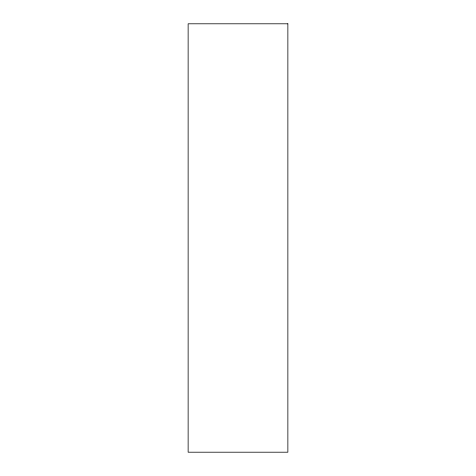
<?xml version="1.0" encoding="UTF-8"?>
<svg xmlns="http://www.w3.org/2000/svg" width="476" height="476" viewBox="0 0 476 476"><rect width="100%" height="100%" fill="white"/><g stroke="black" fill="none" stroke-linecap="round" stroke-linejoin="round"><path stroke-width="0.71" d="M287.867 23.8L188.133 23.8L188.133 452.2L287.867 452.2L287.867 23.8"/></g></svg>
